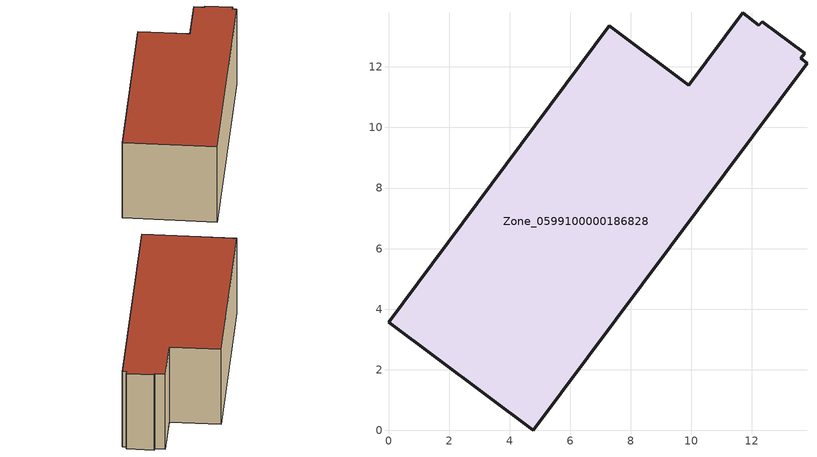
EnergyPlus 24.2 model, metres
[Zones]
Zone_0599100000186828
 floor ground (C_G): 13.82,12.12 4.78,0 0,3.57 7.29,13.36 9.92,11.4 11.7,13.79 12.23,13.37 12.34,13.49 13.74,12.45 13.62,12.28 z1.2
 wall outside (C_F): 7.29,13.36 0,3.57 4.78,0 13.82,12.12 13.62,12.28 13.74,12.45 12.34,13.49 12.23,13.37 11.7,13.79 9.92,11.4 7.29,13.36 z1.2:6.94
 roof outside (C_R): 13.74,12.45 12.34,13.49 12.23,13.37 11.7,13.79 9.92,11.4 7.29,13.36 0,3.57 4.78,0 13.82,12.12 13.62,12.28 z6.94
[BUILDING]
Pand.0599100000186828: North Axis=0; Terrain=City; Loads Convergence Tolerance Value=0.04; Temperature Convergence Tolerance Value=0.4; Solar Distribution=FullExterior; Maximum Number of Warmup Days=25; Minimum Number of Warmup Days=1
[Site:Location]
Rotterdam.The.Hague.AP_ZH_NLD Design_Conditions: Latitude=51.96; Longitude=4.45; Time Zone=1; Elevation=-4.5
[SITE:GROUNDTEMPERATURE:BUILDINGSURFACE]
18, 18, 18, 18, 18, 18, 18, 18, 18, 18, 18, 18
[MATERIAL] Thermal Absorptance=0.9; Solar Absorptance=0.7; Visible Absorptance=0.7
Name | Roughness | Thickness | Conductivity | Density | Specific Heat
G.TI.1965-1974 | MediumSmooth | 0.15 | 0.882353 | 540 | 1210
F.TI.1965-1974 | Rough | 0.3 | 0.697674 | 1920 | 840
R.TI.1965-1974 | MediumRough | 0.2 | 0.232558 | 1500 | 1000
[CONSTRUCTION]
C_G: G.TI.1965-1974
C_F: F.TI.1965-1974
C_R: R.TI.1965-1974
[ZONE]
Zone_0599100000186828: Type=1; Multiplier=1; Ceiling Height=Autocalculate; Volume=Autocalculate; Floor Area=autocalculate; Part of Total Floor Area=Yes
[ZONEINFILTRATION:DESIGNFLOWRATE]
Infil_Zone_0599100000186828: Zone or ZoneList or Space or SpaceList=Zone_0599100000186828; Schedule=AlwaysOn; Design Flow Rate Calculation Method=Flow/Area; Flow Rate per Floor Area=0.003; Constant Term Coefficient=1; Temperature Term Coefficient=0; Velocity Term Coefficient=0; Velocity Squared Term Coefficient=0
[HVACTEMPLATE:ZONE:IDEALLOADSAIRSYSTEM]
Zone_0599100000186828: Maximum Heating Supply Air Temperature=50; Minimum Cooling Supply Air Temperature=13; Maximum Heating Supply Air Humidity Ratio=0.0156; Minimum Cooling Supply Air Humidity Ratio=0.0077; Heating Limit=NoLimit; Cooling Limit=NoLimit; Dehumidification Control Type=ConstantSensibleHeatRatio; Cooling Sensible Heat Ratio=0.7; Dehumidification Setpoint=60; Humidification Control Type=None; Humidification Setpoint=30; Outdoor Air Method=None; Outdoor Air Flow Rate per Person=0.00944; Outdoor Air Flow Rate per Zone Floor Area=0; Outdoor Air Flow Rate per Zone=0; Demand Controlled Ventilation Type=None; Outdoor Air Economizer Type=NoEconomizer; Heat Recovery Type=None; Sensible Heat Recovery Effectiveness=0.7; Latent Heat Recovery Effectiveness=0.65
[ZONECONTROL:THERMOSTAT]
ThermostatControl_Zone_0599100000186828: Zone or ZoneList=Zone_0599100000186828; Control Type Schedule=DualSetpointControlType; Control 1=Thermostat_Zone_0599100000186828; Temperature Difference Between Cutout And Setpoint=0
[THERMOSTATSETPOINT:DUALSETPOINT]
Thermostat_Zone_0599100000186828: Heating Setpoint Temperature Schedule=HeatingSetpoint_Zone_0599100000186828; Cooling Setpoint Temperature Schedule=CoolingSetpoint_Zone_0599100000186828
[SCHEDULE:COMPACT]
HeatingSetpoint_Zone_0599100000186828: Through: 12/31, For: AllDays, Until: 24:00, 21
CoolingSetpoint_Zone_0599100000186828: Through: 12/31, For: AllDays, Until: 24:00, 24
DualSetpointControlType: Through: 12/31, For: AllDays, Until: 24:00, 4
AlwaysOn: Through: 12/31, For: AllDays, Until: 24:00, 1
